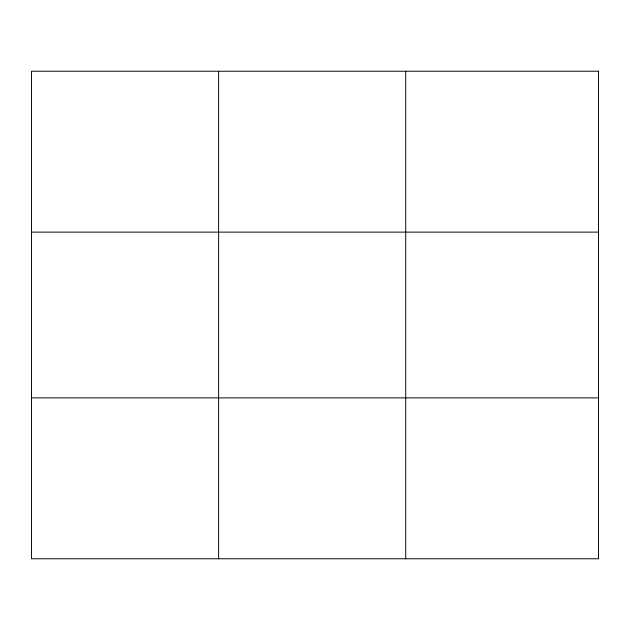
<?xml version="1.0" encoding="UTF-8"?>
<svg xmlns="http://www.w3.org/2000/svg" width="630" height="630" viewBox="0 0 630 630"><rect width="100%" height="100%" fill="white"/><g stroke="black" fill="none" stroke-linecap="round" stroke-linejoin="round"><path stroke-width="0.94" d="M218.61 558.763L218.61 71.237M31.5 232.123L598.5 232.123M31.5 397.877L598.5 397.877M405.72 71.237L405.72 558.763M598.5 71.237L598.5 558.763L31.5 558.763L31.5 71.237L598.5 71.237"/></g></svg>
